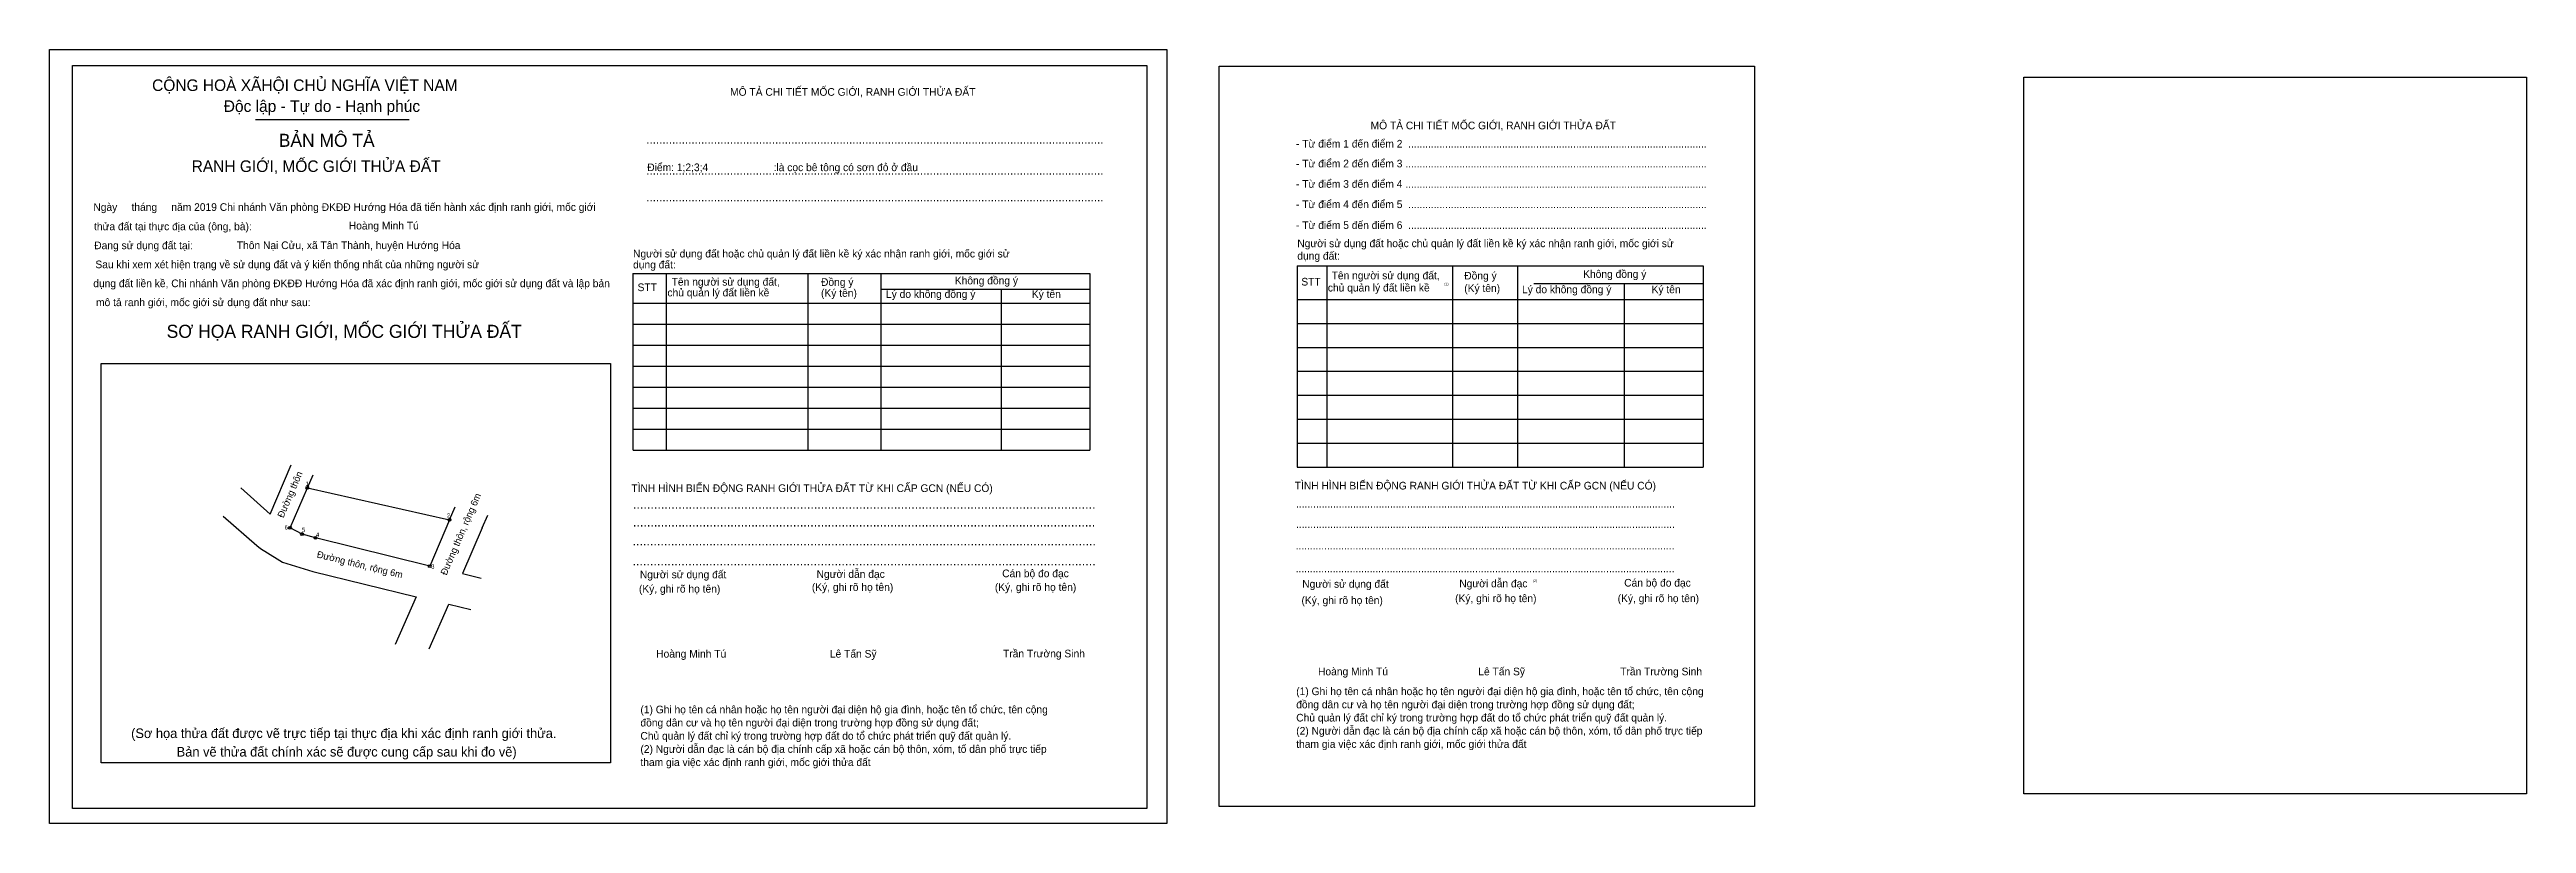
# Model space of a CAD drawing. Extents: x 129 to 540992, y 21 to 1835400.
# Drawn here: x 540540.1 to 540992.2, y 1835258.8 to 1835400 of the extents above.
import ezdxf

# ---------------------------------------------------------------- set-up
doc = ezdxf.new("R2010")
doc.units = 0
for name, color, linetype in [('bmtKhungInTrang1', 7, 'Continuous'), ('bmtKhungInTrang2', 7, 'Continuous'), ('bmtNoiDung', 7, 'Continuous'), ('bmtTemplate', 7, 'Continuous'), ('CanhThua', 7, 'Continuous'), ('Level 1', 7, 'Continuous'), ('Level 10', 7, 'Continuous'), ('Level 23', 7, 'Continuous'), ('MocDinhThua', 7, 'Continuous'), ('RauThua', 7, 'Continuous'), ('SoHieuDinhThua', 7, 'Continuous')]:
    doc.layers.add(name, color=color, linetype=linetype)

msp = doc.modelspace()

# ---------------------------------------------------------------- linework, layer by layer
at = {"layer": 'bmtKhungInTrang1'}
for points in [[(540540.11, 1835400), (540744.01, 1835400), (540744.01, 1835258.77), (540540.11, 1835258.77)], [(540544.33, 1835397.11), (540740.39, 1835397.11), (540740.39, 1835261.53), (540544.33, 1835261.53)]]:
    msp.add_lwpolyline(points, close=True, dxfattribs=at)
at = {"layer": 'bmtKhungInTrang2'}
msp.add_lwpolyline([(540753.6, 1835396.97), (540851.28, 1835396.97), (540851.28, 1835261.86), (540753.6, 1835261.86)], close=True, dxfattribs=at)
at = {"layer": 'bmtTemplate'}
for p, q in [((540577.72, 1835387.23), (540605.74, 1835387.23)), ((540652.64, 1835359.12), (540652.64, 1835326.88)), ((540678.5, 1835359.12), (540678.5, 1835326.88)), ((540691.81, 1835359.16), (540691.81, 1835326.88)), ((540730, 1835359.12), (540730, 1835326.88)), ((540773.2, 1835360.53), (540773.2, 1835323.8)), ((540796.18, 1835360.53), (540796.18, 1835323.8)), ((540808, 1835360.57), (540808, 1835323.8)), ((540811, 1835357.29), (540841.93, 1835357.29)), ((540841.93, 1835360.53), (540841.93, 1835323.8)), ((540646.61, 1835353.75), (540730, 1835353.75)), ((540691.81, 1835356.28), (540730, 1835356.28)), ((540767.84, 1835354.41), (540841.93, 1835354.41)), ((540646.61, 1835349.91), (540730, 1835349.91)), ((540767.84, 1835350.03), (540841.93, 1835350.03)), ((540646.61, 1835346.07), (540730, 1835346.07)), ((540767.84, 1835345.66), (540841.93, 1835345.66)), ((540646.61, 1835342.23), (540730, 1835342.23)), ((540767.84, 1835341.29), (540841.93, 1835341.29)), ((540646.61, 1835338.4), (540730, 1835338.4)), ((540646.61, 1835334.56), (540730, 1835334.56)), ((540767.84, 1835336.92), (540841.93, 1835336.92)), ((540646.61, 1835330.72), (540730, 1835330.72)), ((540767.84, 1835332.54), (540841.93, 1835332.54)), ((540646.61, 1835326.88), (540730, 1835326.88)), ((540767.84, 1835328.17), (540841.93, 1835328.17)), ((540767.84, 1835323.8), (540841.93, 1835323.8))]:
    msp.add_line(p, q, dxfattribs=at)
for points in [[(540544.33, 1835397.11), (540740.39, 1835397.11), (540740.39, 1835261.53), (540544.33, 1835261.53)], [(540900.45, 1835394.94), (540992.17, 1835394.94), (540992.17, 1835264.15), (540900.45, 1835264.15)], [(540549.52, 1835269.81), (540549.52, 1835342.72), (540642.47, 1835342.72), (540642.47, 1835269.81)]]:
    msp.add_lwpolyline(points, close=True, dxfattribs=at)
for points in [[(540646.56, 1835359.12), (540730, 1835359.12)], [(540646.56, 1835359.12), (540646.56, 1835326.88)], [(540767.79, 1835360.53), (540841.93, 1835360.53)], [(540767.79, 1835360.53), (540767.79, 1835323.8)], [(540827.51, 1835357.25), (540827.51, 1835323.8)], [(540713.77, 1835356.24), (540713.77, 1835326.88)]]:
    msp.add_lwpolyline(points, dxfattribs=at)
at = {"layer": 'CanhThua'}
for p, q in [((540584, 1835312.73), (540587.16, 1835320.02)), ((540587.16, 1835320.02), (540613.13, 1835314.16)), ((540586.19, 1835311.59), (540584, 1835312.73)), ((540613.13, 1835314.16), (540609.49, 1835305.72)), ((540588.63, 1835310.88), (540586.19, 1835311.59)), ((540609.49, 1835305.72), (540588.63, 1835310.88))]:
    msp.add_line(p, q, dxfattribs=at)
at = {"layer": 'Level 10'}
msp.add_line((540580.39, 1835315.21), (540584.19, 1835324.2), dxfattribs=at)
msp.add_lwpolyline([(540581.63, 1835307.08), (540582.64, 1835306.47), (540588.17, 1835304.73), (540607.01, 1835300.12), (540603.17, 1835291.46)], dxfattribs=at)
at = {"layer": 'Level 23'}
for p, q in [((540575, 1835320.03), (540580.39, 1835315.21)), ((540571.82, 1835314.86), (540577.97, 1835309.48)), ((540619.09, 1835312.71), (540620.09, 1835315.04)), ((540577.97, 1835309.48), (540578.6, 1835308.93)), ((540578.6, 1835308.93), (540581.63, 1835307.08))]:
    msp.add_line(p, q, dxfattribs=at)
for points in [[(540619.09, 1835312.71), (540615.45, 1835304.37), (540618.86, 1835303.56)], [(540609.38, 1835290.66), (540612.98, 1835298.78), (540616.97, 1835297.82)]]:
    msp.add_lwpolyline(points, dxfattribs=at)
at = {"layer": 'MocDinhThua'}
for centre in [(540587.16, 1835320.02), (540584, 1835312.73), (540586.19, 1835311.59), (540613.13, 1835314.16), (540588.63, 1835310.88), (540609.49, 1835305.72)]:
    msp.add_circle(centre, 0.25, dxfattribs=at)
at = {"layer": 'RauThua'}
for p, q in [((540587.16, 1835320.02), (540588.2, 1835322.41)), ((540613.13, 1835314.16), (540614.16, 1835316.55))]:
    msp.add_line(p, q, dxfattribs=at)

# ---------------------------------------------------------------- texts
at = {"layer": 'bmtNoiDung'}
for s, height, p in [('Hoàng Minh Tú', 1.3976, (540594.73, 1835367.17)), ('Thôn Nại Cửu, xã Tân Thành, huyện Hướng Hóa', 1.3976, (540574.29, 1835363.59)), ('Hoàng Minh Tú', 1.3976, (540650.83, 1835289.04)), ('Lê Tấn Sỹ', 1.398, (540682.53, 1835289.04)), ('Trần Trường Sinh', 1.3976, (540714.13, 1835289.08)), ('Hoàng Minh Tú', 1.3976, (540771.62, 1835285.81)), ('Lê Tấn Sỹ', 1.398, (540800.87, 1835285.81)), ('Trần Trường Sinh', 1.3976, (540826.77, 1835285.81))]:
    msp.add_text(s, height=height, dxfattribs=at).set_placement(p)
at = {"layer": 'bmtTemplate'}
for s, height, p in [('CỘNG HOÀ XÃHỘI CHỦ NGHĨA VIỆT NAM', 2.1142, (540558.83, 1835392.44)), ('MÔ TẢ CHI TIẾT MỐC GIỚI, RANH GIỚI THỬA ĐẤT', 1.3976, (540664.32, 1835391.57)), ('Độc lập - Tự do - Hạnh phúc', 2.1142, (540571.91, 1835388.62)), ('BẢN MÔ TẢ', 2.378, (540581.95, 1835382.25)), ('MÔ TẢ CHI TIẾT MỐC GIỚI, RANH GIỚI THỬA ĐẤT', 1.3971, (540781.22, 1835385.45)), ('RANH GIỚI, MỐC GIỚI THỬA ĐẤT', 2.1142, (540566.05, 1835377.66)), ('..............................................................................................................................................', 1.58156, (540649.02, 1835382.8)), ('Điểm: 1;2;3;4                       :là cọc bê tông có sơn đỏ ở đầu', 1.3976, (540649.2, 1835377.81)), ('- Từ điểm 1 đến điểm 2  .........................................................................................................', 1.3971, (540767.6, 1835382.12)), ('- Từ điểm 2 đến điểm 3 ..........................................................................................................', 1.3971, (540767.6, 1835378.5)), ('..............................................................................................................................................', 1.58156, (540649.02, 1835377.16)), ('- Từ điểm 3 đến điểm 4 ..........................................................................................................', 1.3971, (540767.6, 1835374.78)), ('Ngày     tháng     năm 2019 Chi nhánh Văn phòng ĐKĐĐ Hướng Hóa đã tiến hành xác định ranh giới, mốc giới ', 1.39763, (540548.11, 1835370.56)), ('..............................................................................................................................................', 1.58156, (540649.02, 1835372.29)), ('- Từ điểm 4 đến điểm 5  .........................................................................................................', 1.3971, (540767.6, 1835371.07)), ('thửa đất tại thực địa của (ông, bà):', 1.3976, (540548.23, 1835367.03)), ('- Từ điểm 5 đến điểm 6  .........................................................................................................', 1.3971, (540767.6, 1835367.26)), ('Đang sử dụng đất tại:', 1.3976, (540548.27, 1835363.57)), ('Sau khi xem xét hiện trạng về sử dụng đất và ý kiến thống nhất của những người sử ', 1.3976, (540548.48, 1835360.1)), ('dụng đất:', 1.398, (540646.61, 1835360.06)), ('Người sử dụng đất hoặc chủ quản lý đất liền kề ký xác nhận ranh giới, mốc giới sử', 1.3976, (540646.61, 1835362.06)), ('dụng đất:', 1.397, (540767.84, 1835361.66)), ('Người sử dụng đất hoặc chủ quản lý đất liền kề ký xác nhận ranh giới, mốc giới sử', 1.3971, (540767.84, 1835363.94)), ('dụng đất liền kề, Chi nhánh Văn phòng ĐKĐĐ Hướng Hóa đã xác định ranh giới, mốc giới sử dụng đất và lập bản', 1.39763, (540548.09, 1835356.64)), ('STT', 1.398, (540647.43, 1835355.92)), ('Tên người sử dụng đất,', 1.3976, (540653.65, 1835356.92)), ('Đồng ý', 1.398, (540680.91, 1835356.88)), ('Không đồng ý', 1.3976, (540705.33, 1835357.15)), ('STT', 1.397, (540768.57, 1835356.94)), ('chủ quản lý đất liền kề', 1.3971, (540773.41, 1835355.85)), ('Tên người sử dụng đất,', 1.3971, (540774.1, 1835358.08)), ('(1)', 0.466, (540794.66, 1835356.99)), ('Đồng ý', 1.397, (540798.31, 1835358.04)), ('(Ký tên)', 1.397, (540798.31, 1835355.76)), ('Lý do không đồng ý', 1.3971, (540808.85, 1835355.54)), ('Không đồng ý', 1.3971, (540820.01, 1835358.34)), ('Ký tên', 1.397, (540832.5, 1835355.54)), ('mô tả ranh giới, mốc giới sử dụng đất như sau:', 1.3976, (540548.6, 1835353.18)), ('chủ quản lý đất liền kề', 1.3976, (540652.88, 1835354.96)), ('(Ký tên)', 1.398, (540680.91, 1835354.88)), ('Lý do không đồng ý', 1.3976, (540692.77, 1835354.69)), ('Ký tên', 1.398, (540719.38, 1835354.69)), ('SƠ HỌA RANH GIỚI, MỐC GIỚI THỬA ĐẤT', 2.3858, (540561.48, 1835347.39)), ('TÌNH HÌNH BIẾN ĐỘNG RANH GIỚI THỬA ĐẤT TỪ KHI CẤP GCN (NẾU CÓ)', 1.3976, (540646.3, 1835319.26)), ('TÌNH HÌNH BIẾN ĐỘNG RANH GIỚI THỬA ĐẤT TỪ KHI CẤP GCN (NẾU CÓ)', 1.3971, (540767.37, 1835319.72)), ('.....................................................................................................................................', 1.70836, (540646.6, 1835316.22)), ('.....................................................................................................................................', 1.39919, (540767.6, 1835316.43)), ('.....................................................................................................................................', 1.70747, (540646.6, 1835312.96)), ('.....................................................................................................................................', 1.39919, (540767.6, 1835312.72)), ('.....................................................................................................................................', 1.71178, (540646.51, 1835309.5)), ('.....................................................................................................................................', 1.39919, (540767.53, 1835308.78)), ('.....................................................................................................................................', 1.71089, (540646.51, 1835305.85)), ('Người sử dụng đất', 1.3976, (540647.85, 1835303.51)), ('(Ký, ghi rõ họ tên)', 1.3976, (540679.24, 1835301.21)), ('Người dẫn đạc', 1.3976, (540680.1, 1835303.59)), ('(Ký, ghi rõ họ tên)', 1.3976, (540712.64, 1835301.21)), ('Cán bộ đo đạc', 1.3976, (540713.98, 1835303.71)), ('.....................................................................................................................................', 1.39919, (540767.53, 1835304.63)), ('Người sử dụng đất', 1.3971, (540768.74, 1835301.79)), ('Người dẫn đạc', 1.3971, (540797.4, 1835301.87)), ('(2)', 0.466, (540810.82, 1835302.84)), ('Cán bộ đo đạc', 1.3971, (540827.5, 1835302)), ('(Ký, ghi rõ họ tên)', 1.3976, (540647.68, 1835300.9)), ('(Ký, ghi rõ họ tên)', 1.3971, (540768.6, 1835298.81)), ('(Ký, ghi rõ họ tên)', 1.3971, (540796.64, 1835299.16)), ('(Ký, ghi rõ họ tên)', 1.3971, (540826.31, 1835299.16)), ('(1) Ghi họ tên cá nhân hoặc họ tên người đại diện hộ gia đình, hoặc tên tổ chức, tên cộng', 1.3971, (540647.95, 1835278.87)), ('đồng dân cư và họ tên người đại diện trong trường hợp đồng sử dụng đất;', 1.3971, (540767.64, 1835279.79)), ('(1) Ghi họ tên cá nhân hoặc họ tên người đại diện hộ gia đình, hoặc tên tổ chức, tên cộng', 1.3971, (540767.64, 1835282.19)), ('(Sơ họa thửa đất được vẽ trực tiếp tại thực địa khi xác định ranh giới thửa.', 1.7504, (540555, 1835274.36)), ('đồng dân cư và họ tên người đại diện trong trường hợp đồng sử dụng đất;', 1.3971, (540647.95, 1835276.47)), ('Chủ quản lý đất chỉ ký trong trường hợp đất do tổ chức phát triển quỹ đất quản lý.', 1.3971, (540647.95, 1835274.06)), ('Chủ quản lý đất chỉ ký trong trường hợp đất do tổ chức phát triển quỹ đất quản lý.', 1.3971, (540767.64, 1835277.38)), ('(2) Người dẫn đạc là cán bộ địa chính cấp xã hoặc cán bộ thôn, xóm, tổ dân phố trực tiếp', 1.3971, (540767.64, 1835274.98)), ('Bản vẽ thửa đất chính xác sẽ được cung cấp sau khi đo vẽ)', 1.7504, (540563.31, 1835270.98)), ('(2) Người dẫn đạc là cán bộ địa chính cấp xã hoặc cán bộ thôn, xóm, tổ dân phố trực tiếp', 1.3971, (540647.95, 1835271.66)), ('tham gia việc xác định ranh giới, mốc giới thửa đất', 1.3971, (540767.64, 1835272.57)), ('tham gia việc xác định ranh giới, mốc giới thửa đất', 1.3971, (540647.95, 1835269.25))]:
    msp.add_text(s, height=height, dxfattribs=at).set_placement(p)
at = {"layer": 'Level 1'}
for s, rotation, p in [('Đường thôn', 66.6631, (540582.78, 1835314.43)), ('Đường thôn, rộng 6m', 66.6631, (540612.55, 1835303.96)), ('Đường thôn, rộng 6m', 346.2305, (540588.81, 1835307.33))]:
    msp.add_text(s, height=1.25, rotation=rotation, dxfattribs=at).set_placement(p)
at = {"layer": 'SoHieuDinhThua'}
for s, p in [('1', (540586.83, 1835320.38)), ('6', (540583, 1835312.42)), ('5', (540586.17, 1835311.96)), ('4', (540588.74, 1835311.08)), ('2', (540612.63, 1835314.57)), ('3', (540609.76, 1835305.28))]:
    msp.add_text(s, height=0.781, dxfattribs=at).set_placement(p)

doc.saveas('drawing.dxf')
